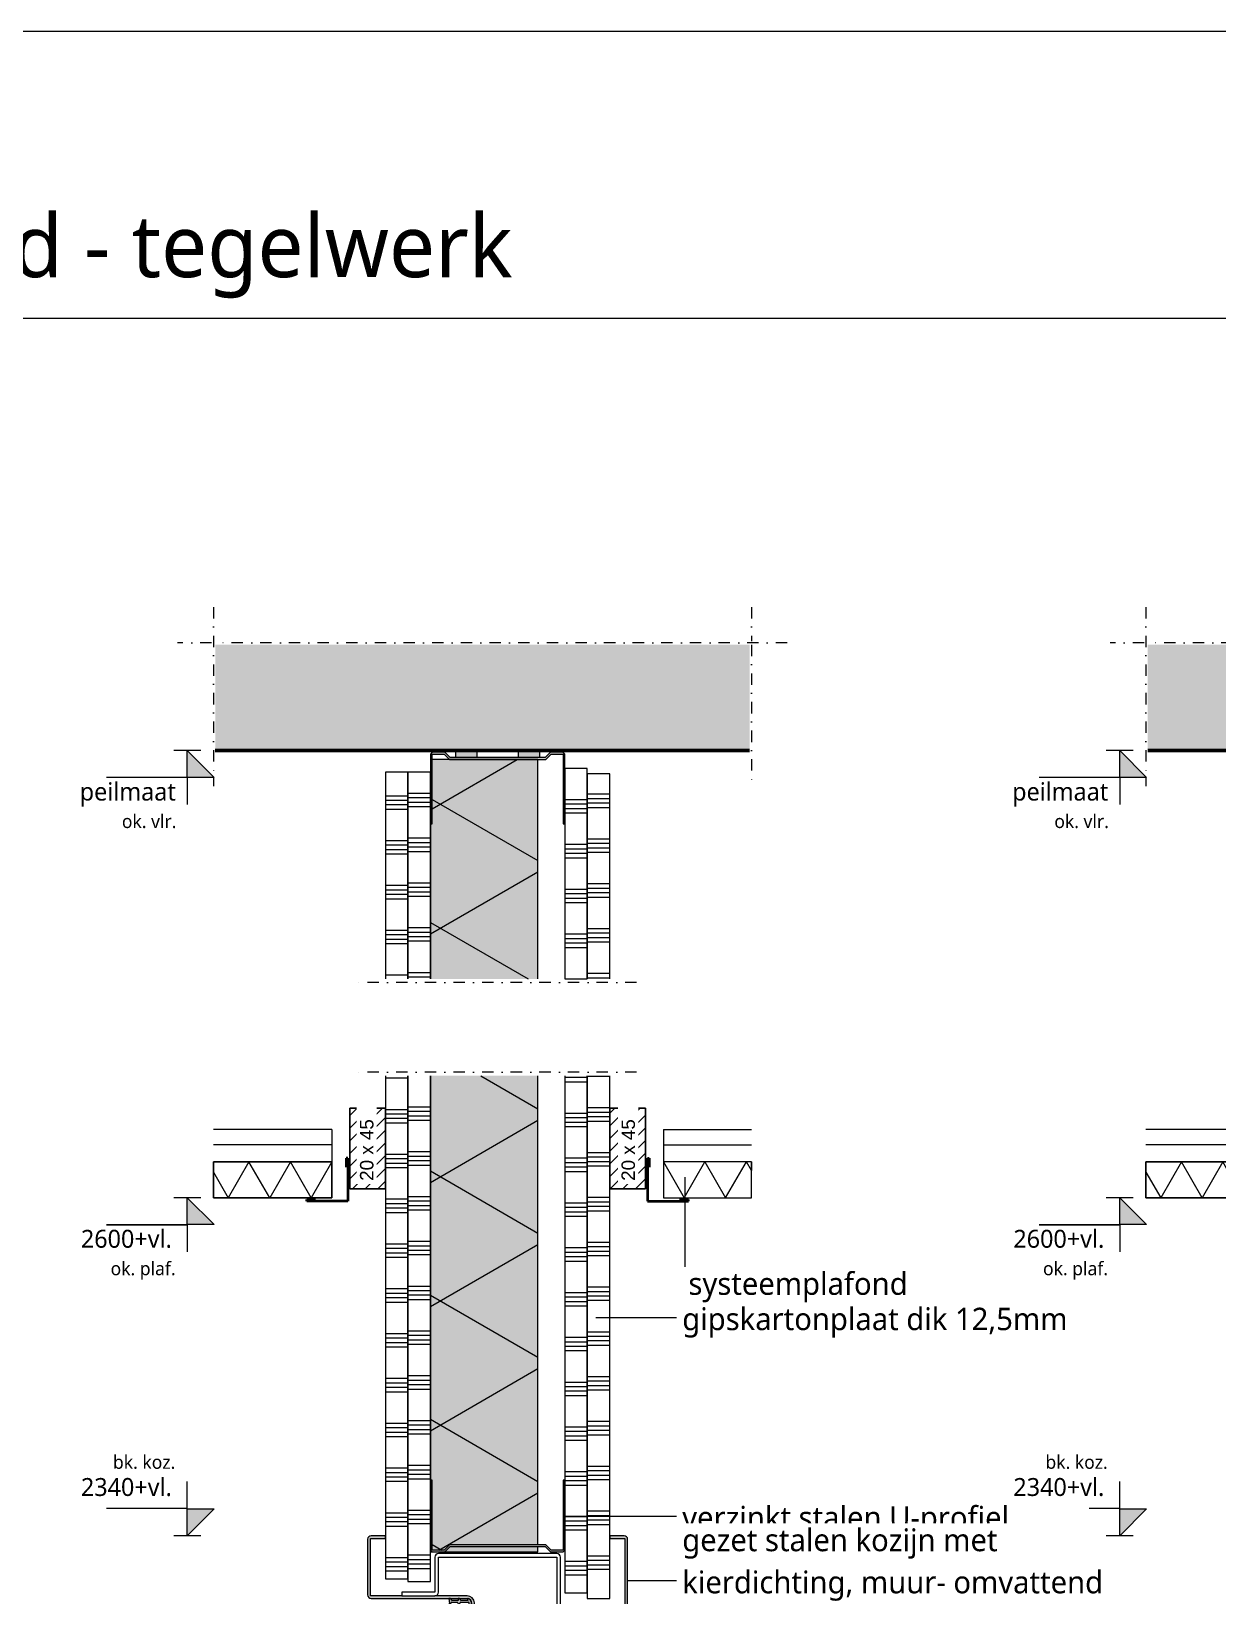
# Model space of a CAD drawing. Header units: millimetres. Extents: x -15087 to -10887, y 4459 to 7429.
# Drawn here: x -14087 to -13426, y 6556 to 7429 of the extents above; entities that cross this region are included whole.
import ezdxf

# ---------------------------------------------------------------- set-up
doc = ezdxf.new("R2010")
doc.units = ezdxf.units.MM
doc.linetypes.add('Dash dot', pattern=[15.875, 6.35, -4.7625, 0, -4.7625])
for name, color, linetype, lineweight in [('A-ANNO-IDEN', 131, 'Continuous', 18), ('A-ANNO-NOTE', 131, 'Continuous', 18), ('A-DETL', 90, 'Continuous', 13), ('A-DETL-GENF', 92, 'Continuous', 18), ('G-ANNO-TEXT', 231, 'Continuous', 13)]:
    doc.layers.add(name, color=color, linetype=linetype, lineweight=lineweight)
doc.styles.add('Arial', font='arial.ttf', dxfattribs={"height": 7.5})
doc.styles.add('Segoe UI', font='segoeui.ttf', dxfattribs={"height": 7.5})
doc.styles.add('Segoe UI_1', font='segoeui.ttf', dxfattribs={"height": 10})
doc.styles.add('Segoe UI_3', font='segoeui.ttf', dxfattribs={"height": 12.5})
doc.styles.add('Segoe UI_5', font='segoeui.ttf', dxfattribs={"height": 35})

# ---------------------------------------------------------------- blocks, each defined once
blk = doc.blocks.new('42 isolatie - Type 1-3760044-32_2 Binnenkozijnen - Staal')
at = {"layer": 'A-DETL-GENF'}
h = blk.add_hatch(color=256, dxfattribs=at)
h.paths.add_polyline_path([(442.24, 60.8), (439.24, 60.8), (439.24, 11.8), (442.24, 8.8), (442.24, 42.09)])
h.paths.add_polyline_path([(442.24, 1.8), (441.24, 0.8), (442.24, 0.8)])
h.paths.add_polyline_path([(441.24, 8.39), (438.24, 11.39), (438.24, 60.8), (176.65, 60.8), (176.65, 0.8), (402.24, 0.8), (402.24, 1.8), (441.24, 1.8)])
h.paths.add_polyline_path([(122.65, 0.8), (122.65, 60.8), (0.28, 60.8), (0.28, 1.8), (36.17, 1.8), (36.17, 0.8)])
at = {"layer": 'A-DETL-GENF', "lineweight": 13}
h = blk.add_hatch(dxfattribs=at)
h.set_pattern_fill('FP_5', color=256, style=0, pattern_type=2)
h.set_pattern_definition([(60, (0, 60.8), (-51.9615, 30), []), (120, (0, 60.8), (-51.9615, -30), [])])
h.paths.add_polyline_path([(442.24, 60.8), (439.24, 60.8), (439.24, 11.8), (442.24, 8.8), (442.24, 42.09)])
h.paths.add_polyline_path([(442.24, 1.8), (441.24, 0.8), (442.24, 0.8)])
h.paths.add_polyline_path([(441.24, 8.39), (438.24, 11.39), (438.24, 60.8), (176.65, 60.8), (176.65, 0.8), (402.24, 0.8), (402.24, 1.8), (441.24, 1.8)])
h.paths.add_polyline_path([(122.65, 0.8), (122.65, 60.8), (0.28, 60.8), (0.28, 1.8), (36.17, 1.8), (36.17, 0.8)])
at = {"layer": 'A-DETL-GENF'}
for p, q in [((122.65, 60.8), (0.28, 60.8)), ((0.28, 60.8), (0.28, 1.8)), ((122.65, 60.8), (0.28, 60.8)), ((0.28, 60.8), (0.28, 1.8)), ((438.24, 60.8), (176.65, 60.8)), ((438.24, 60.8), (176.65, 60.8)), ((442.24, 60.8), (439.24, 60.8)), ((442.24, 60.8), (439.24, 60.8)), ((442.24, 8.8), (442.24, 60.8)), ((442.24, 8.8), (442.24, 60.8)), ((0.28, 0.8), (7.24, 0.8)), ((0.28, 0.8), (7.24, 0.8)), ((7.24, 0.8), (36.17, 0.8)), ((36.17, 0.8), (122.65, 0.8)), ((176.65, 0.8), (402.24, 0.8)), ((402.24, 0.8), (441.24, 0.8)), ((441.24, 0.8), (442.24, 0.8)), ((442.24, 0.8), (442.24, 1.8)), ((442.24, 0.8), (442.24, 1.8))]:
    blk.add_line(p, q, dxfattribs=at)
blk = doc.blocks.new('40  gipsplaat - D12_5-2957641-32_2 Binnenkozijnen - Staal')
at = {"layer": 'A-DETL-GENF', "lineweight": 13}
h = blk.add_hatch(dxfattribs=at)
h.set_pattern_fill('FP_6', color=256, style=0, pattern_type=2)
h.set_pattern_definition([(90, (7007.42, 13789.68), (-25, 1e-15), []), (90, (7004.92, 13789.68), (-25, 1e-15), []), (90, (7002.42, 13789.68), (-25, 1e-15), []), (90, (6999.92, 13789.68), (-25, 1e-15), [])])
h.paths.add_polyline_path([(460, 12.5), (171.48, 12.5), (171.48, 0), (460, 0)])
h.paths.add_polyline_path([(117.48, 12.5), (0, 12.5), (0, 0), (117.48, 0)])
at = {"layer": 'A-DETL-GENF'}
for p, q in [((3.07, 12.5), (0, 12.5)), ((0, 12.5), (0, 0)), ((3.07, 12.5), (0, 12.5)), ((0, 12.5), (0, 0)), ((117.48, 12.5), (3.07, 12.5)), ((460, 12.5), (171.48, 12.5)), ((460, 0), (460, 12.5)), ((460, 0), (460, 12.5)), ((0, 0), (31, 0)), ((31, 0), (117.48, 0)), ((31, 0), (117.48, 0)), ((171.48, 0), (397.07, 0)), ((171.48, 0), (397.07, 0)), ((397.07, 0), (436.07, 0)), ((436.07, 0), (460, 0)), ((436.07, 0), (460, 0))]:
    blk.add_line(p, q, dxfattribs=at)
blk = doc.blocks.new('40  gipsplaat - D12_5-V3-32_2 Binnenkozijnen - Staal')
at = {"layer": 'A-DETL-GENF', "lineweight": 13}
h = blk.add_hatch(dxfattribs=at)
h.set_pattern_fill('FP_7', color=256, style=0, pattern_type=2)
h.set_pattern_definition([(90, (7004.347, 13777.18), (-25, 1e-15), []), (90, (7001.847, 13777.18), (-25, 1e-15), []), (90, (6999.347, 13777.18), (-25, 1e-15), []), (90, (6996.847, 13777.18), (-25, 1e-15), [])])
h.paths.add_polyline_path([(460, 12.5), (168.41, 12.5), (168.41, 0), (460, 0)])
h.paths.add_polyline_path([(114.41, 0), (114.41, 12.5), (0, 12.5), (0, 0)])
at = {"layer": 'A-DETL-GENF'}
for p, q in [((114.41, 12.5), (0, 12.5)), ((0, 12.5), (0, 0)), ((114.41, 12.5), (0, 12.5)), ((0, 12.5), (0, 0)), ((186.41, 12.5), (168.41, 12.5)), ((186.41, 12.5), (168.41, 12.5)), ((231.41, 12.5), (186.41, 12.5)), ((425, 12.5), (231.41, 12.5)), ((425, 12.5), (231.41, 12.5)), ((426.5, 12.5), (425, 12.5)), ((460, 12.5), (426.5, 12.5)), ((460, 12.5), (426.5, 12.5)), ((460, 0), (460, 12.5)), ((460, 0), (460, 12.5)), ((0, 0), (114.41, 0)), ((0, 0), (114.41, 0)), ((168.41, 0), (460, 0)), ((168.41, 0), (460, 0))]:
    blk.add_line(p, q, dxfattribs=at)
blk = doc.blocks.new('40  gipsplaat - D12_5-2957642-32_2 Binnenkozijnen - Staal')
at = {"layer": 'A-DETL-GENF', "lineweight": 13}
h = blk.add_hatch(dxfattribs=at)
h.set_pattern_fill('FP_8', color=256, style=0, pattern_type=2)
h.set_pattern_definition([(270, (-6553.87, -13864.68), (25, 1e-15), []), (270, (-6551.37, -13864.68), (25, 1e-15), []), (270, (-6548.87, -13864.68), (25, 1e-15), []), (270, (-6546.37, -13864.68), (25, 1e-15), [])])
h.paths.add_polyline_path([(0, 0), (282.07, 0), (282.07, 12.5), (0, 12.5)])
h.paths.add_polyline_path([(336.07, 12.5), (336.07, 0), (451.48, 0), (451.48, 12.5), (422.55, 12.5)])
at = {"layer": 'A-DETL-GENF'}
for p, q in [((1.44, 12.5), (0, 12.5)), ((0, 12.5), (0, 0)), ((1.44, 12.5), (0, 12.5)), ((0, 12.5), (0, 0)), ((282.07, 12.5), (1.44, 12.5)), ((451.48, 12.5), (336.07, 12.5)), ((451.48, 0), (451.48, 12.5)), ((451.48, 0), (451.48, 12.5)), ((0, 0), (17.48, 0)), ((0, 0), (17.48, 0)), ((17.48, 0), (56.48, 0)), ((56.48, 0), (282.07, 0)), ((56.48, 0), (282.07, 0)), ((336.07, 0), (422.55, 0)), ((336.07, 0), (422.55, 0)), ((422.55, 0), (451.48, 0))]:
    blk.add_line(p, q, dxfattribs=at)
blk = doc.blocks.new('40  gipsplaat - D12_5-2957643-32_2 Binnenkozijnen - Staal')
at = {"layer": 'A-DETL-GENF', "lineweight": 13}
h = blk.add_hatch(dxfattribs=at)
h.set_pattern_fill('FP_9', color=256, style=0, pattern_type=2)
h.set_pattern_definition([(270, (-6555.31, -13877.18), (25, 1e-15), []), (270, (-6552.81, -13877.18), (25, 1e-15), []), (270, (-6550.31, -13877.18), (25, 1e-15), []), (270, (-6547.81, -13877.18), (25, 1e-15), [])])
h.paths.add_polyline_path([(0, 0), (280.63, 0), (280.63, 12.5), (0, 12.5)])
h.paths.add_polyline_path([(334.63, 12.5), (334.63, 0), (450.04, 0), (450.04, 12.5)])
at = {"layer": 'A-DETL-GENF'}
for p, q in [((22.54, 12.5), (0, 12.5)), ((0, 12.5), (0, 0)), ((22.54, 12.5), (0, 12.5)), ((0, 12.5), (0, 0)), ((24.04, 12.5), (22.54, 12.5)), ((217.63, 12.5), (24.04, 12.5)), ((217.63, 12.5), (24.04, 12.5)), ((262.63, 12.5), (217.63, 12.5)), ((280.63, 12.5), (262.63, 12.5)), ((280.63, 12.5), (262.63, 12.5)), ((450.04, 12.5), (334.63, 12.5)), ((450.04, 12.5), (334.63, 12.5)), ((450.04, 0), (450.04, 12.5)), ((450.04, 0), (450.04, 12.5)), ((0, 0), (280.63, 0)), ((0, 0), (280.63, 0)), ((334.63, 0), (450.04, 0)), ((334.63, 0), (450.04, 0))]:
    blk.add_line(p, q, dxfattribs=at)
blk = doc.blocks.new('22 metalstud profiel - 75 mm hor-2069737-32_2 Binnenkozijnen - Staal')
at = {"layer": 'A-DETL-GENF'}
for points in [[(-36.5, -40), (-36.5, -1), (-29.91, -1), (-26.91, -4), (26.91, -4), (29.91, -1), (36.5, -1), (36.5, -40), (37.5, -40), (37.5, -1), (36.5, 0), (29.5, 0), (26.5, -3), (-26.5, -3), (-29.5, 0), (-36.5, 0), (-37.5, -1), (-37.5, -40)], [(-11.5, -3), (-11.5, 1), (-23.5, 1), (-23.5, -3)], [(23.5, -3), (23.5, 1), (11.5, 1), (11.5, -3)]]:
    blk.add_hatch(color=256, dxfattribs=at).paths.add_polyline_path(points)
for p, q in [((-36.5, 0), (-37.5, -1)), ((-29.5, 0), (-36.5, 0)), ((-26.5, -3), (-29.5, 0)), ((-23.5, 1), (-23.5, -3)), ((-11.5, -3), (-11.5, 1)), ((11.5, 1), (11.5, -3)), ((23.5, -3), (23.5, 1)), ((29.5, 0), (26.5, -3)), ((36.5, 0), (29.5, 0)), ((37.5, -1), (36.5, 0)), ((-37.5, -1), (-37.5, -40)), ((-36.5, -40), (-36.5, -1)), ((-36.5, -1), (-29.91, -1)), ((-29.91, -1), (-26.91, -4)), ((-26.91, -4), (26.91, -4)), ((26.5, -3), (-26.5, -3)), ((26.91, -4), (29.91, -1)), ((29.91, -1), (36.5, -1)), ((36.5, -1), (36.5, -40)), ((37.5, -40), (37.5, -1)), ((-37.5, -40), (-36.5, -40)), ((36.5, -40), (37.5, -40)), ((37.5, -40), (36.5, -40))]:
    blk.add_line(p, q, dxfattribs=at)
blk = doc.blocks.new('22 metalstud profiel - 75 mm hor-4394540-32_2 Binnenkozijnen - Staal')
at = {"layer": 'A-DETL-GENF'}
blk.add_hatch(color=256, dxfattribs=at).paths.add_polyline_path([(-29.5, 0), (-26.5, 3), (26.5, 3), (29.5, 0), (36.5, 0), (37.5, 1), (37.5, 40), (36.5, 40), (36.5, 1), (29.91, 1), (26.91, 4), (-26.91, 4), (-29.91, 1), (-36.5, 1), (-36.5, 40), (-37.5, 40), (-37.5, 1), (-36.5, 0)])
for p, q in [((-36.5, 40), (-37.5, 40)), ((-37.5, 40), (-37.5, 1)), ((-36.5, 1), (-36.5, 40)), ((36.5, 40), (36.5, 1)), ((37.5, 40), (36.5, 40)), ((37.5, 40), (36.5, 40)), ((37.5, 1), (37.5, 40)), ((-37.5, 1), (-36.5, 0)), ((-29.91, 1), (-36.5, 1)), ((-26.91, 4), (-29.91, 1)), ((-29.5, 0), (-26.5, 3)), ((26.91, 4), (-26.91, 4)), ((-26.5, 3), (26.5, 3)), ((26.5, 3), (29.5, 0)), ((29.91, 1), (26.91, 4)), ((36.5, 1), (29.91, 1)), ((36.5, 0), (37.5, 1)), ((-36.5, 0), (-29.5, 0)), ((29.5, 0), (36.5, 0))]:
    blk.add_line(p, q, dxfattribs=at)
blk = doc.blocks.new('23 vloerweergave - 23 DI vloerweergave s e-2127734-32_2 Binnenkozijnen - Staal')
at = {"layer": 'A-DETL-GENF', "linetype": 'Dash dot'}
blk.add_hatch(color=256, dxfattribs=at).paths.add_polyline_path([(149, 0), (149, 59), (-149, 59), (-149, 0)])
for p, q in [((-150, 80), (-150, -14.58)), ((150, 80), (150, 61)), ((-151, 60), (-170, 60)), ((170, 60), (-149, 60)), ((150, 59), (150, -20)), ((-150, -15), (-150, -20))]:
    blk.add_line(p, q, dxfattribs=at)
at = {"layer": 'A-DETL-GENF', "lineweight": 50}
blk.add_line((-149, 0), (149, 0), dxfattribs=at)
blk = doc.blocks.new('00 afbreeklijn 2 s l - breed 50-2324431-32_2 Binnenkozijnen - Staal')
at = {"layer": 'A-DETL-GENF', "linetype": 'Dash dot'}
for p, q in [((140, 50), (-15, 50)), ((140, 0), (-15, 0))]:
    blk.add_line(p, q, dxfattribs=at)
blk = doc.blocks.new('32 stalen kozijn kierdichting - 50x125 sp 15x48-V10-32_2 Binnenkozijnen - Staal')
at = {"layer": 'A-DETL-GENF', "lineweight": 13}
blk.add_hatch(color=256, dxfattribs=at).paths.add_polyline_path([(50, 70.5), (49.93, 71.02), (49.73, 71.5), (49.41, 71.91), (49, 72.23), (48.52, 72.43), (48, 72.5), (2, 72.5), (1.48, 72.43), (1, 72.23), (0.59, 71.91), (0.27, 71.5), (0.07, 71.02), (0, 70.5), (0, 62.5), (1.5, 62.5), (1.5, 71), (48.5, 71), (48.5, -23), (45.79, -23), (46.72, -17.71), (46.77, -16.71), (46.57, -15.73), (46.14, -14.83), (45.5, -14.07), (44.69, -13.49), (43.76, -13.12), (42.77, -13), (37.49, -13), (36.46, -13.14), (35.5, -13.54), (34.67, -14.17), (34.04, -15), (33.64, -15.96), (33.5, -17), (33.5, -71), (1.5, -71), (1.5, -62.5), (0, -62.5), (0, -70.5), (0.07, -71.02), (0.27, -71.5), (0.59, -71.91), (1, -72.23), (1.48, -72.43), (2, -72.5), (33.13, -72.48), (33.52, -72.43), (34, -72.23), (34.41, -71.91), (34.81, -71.32), (34.93, -71.02), (35, -70.5), (35.03, -16.82), (35.13, -16.26), (35.4, -15.68), (35.8, -15.19), (36.3, -14.82), (36.88, -14.59), (37.53, -14.5), (42.79, -14.5), (43.41, -14.58), (43.98, -14.8), (44.49, -15.17), (44.89, -15.64), (45.15, -16.2), (45.27, -16.88), (45.25, -17.43), (44.41, -22.15), (44.43, -22.85), (44.49, -23.14), (44.7, -23.59), (45.02, -23.97), (45.57, -24.31), (46.02, -24.45), (46.38, -24.5), (48.02, -24.5), (48.52, -24.43), (49, -24.23), (49.41, -23.91), (49.73, -23.5), (49.93, -23.02), (50, -22.5), (50, 3.79)])
h = blk.add_hatch(color=256, dxfattribs=at)
h.paths.add_polyline_path([(48.96, -24.93), (48.89, -24.5), (47.83, -24.5), (47.24, -24.68), (46.62, -24.72), (45.89, -24.55), (45.46, -24.35), (44.97, -23.96), (44.6, -23.47), (44.35, -22.9), (44.07, -16.81), (44.85, -17.07), (45.14, -16.95), (45.21, -16.8), (45.21, -16.72), (45.05, -16.46), (41.39, -15.03), (37.5, -14.59), (36.88, -14.67), (36.19, -14.98), (35.8, -15.27), (35.4, -15.75), (35.13, -16.31), (35.01, -16.92), (36.07, -16.57), (36.07, -20.44), (35.04, -21.23), (35.04, -22.03), (36.07, -22.05), (36.07, -25.42), (35, -26.23), (35, -27.23), (35.6, -26.96), (36.25, -26.85), (36.91, -26.91), (44.03, -28.5), (45.48, -28.5), (46.41, -28.2), (47.25, -27.72), (47.97, -27.06), (48.54, -26.26), (48.93, -25.37)])
h.paths.add_polyline_path([(47.51, -26.01), (47.46, -26.18), (46.91, -26.83), (46.21, -27.32), (45.41, -27.61), (44.56, -27.69), (37.43, -26.09), (37.2, -25.82), (37.12, -25.48), (37.14, -22.53), (37.27, -22.28), (37.49, -22.13), (37.77, -22.1), (43.24, -22.85), (43.42, -23.59), (43.76, -24.27), (44.25, -24.85), (44.87, -25.3), (45.57, -25.59), (46.33, -25.71), (47.27, -25.65), (47.42, -25.75), (47.51, -25.91)])
h.paths.add_polyline_path([(43.25, -21.26), (43.2, -21.5), (43.04, -21.68), (42.81, -21.77), (42.69, -21.77), (37.47, -21.04), (37.26, -20.88), (37.14, -20.65), (37.12, -20.52), (37.14, -16.18), (37.27, -15.96), (37.49, -15.83), (37.62, -15.81), (40.1, -15.91), (42.71, -16.49), (42.98, -16.75), (43.09, -17.11)])
at = {"layer": 'A-DETL-GENF'}
for p, q in [((0, 70.5), (0, 62.5)), ((1.5, 62.5), (1.5, 71)), ((1.5, 71), (48.5, 71)), ((48, 72.5), (2, 72.5)), ((48.5, 71), (48.5, 52.5)), ((50, -22.5), (50, 70.5)), ((0, 62.5), (1.5, 62.5)), ((48.5, 35), (48.5, -23)), ((33.5, -17), (33.5, -35)), ((35, -21.23), (35, -17.03)), ((42.77, -13), (37.5, -13)), ((37.53, -14.5), (42.79, -14.5)), ((45.25, -17.43), (44.41, -22.15)), ((35, -26.23), (35, -22.03)), ((45.79, -23), (46.72, -17.71)), ((48.5, -23), (45.79, -23)), ((46.38, -24.5), (47.83, -24.5)), ((35, -70.5), (35, -27.23)), ((44.03, -28.5), (45.48, -28.5)), ((33.5, -53.48), (33.5, -71)), ((1.5, -62.5), (0, -62.5)), ((0, -62.5), (0, -70.5)), ((1.5, -71), (1.5, -62.5)), ((33.5, -71), (1.5, -71)), ((2, -72.5), (33, -72.5))]:
    blk.add_line(p, q, dxfattribs=at)
at = {"layer": 'A-DETL-GENF', "lineweight": 13}
for p, q in [((48.5, 52.5), (46.5, 52.5)), ((46.5, 52.5), (46.5, 35)), ((48.5, 35), (48.5, 52.5)), ((46.5, 35), (12, 35)), ((10, 33), (10, -33)), ((12.03, -33), (12.03, 33)), ((12.03, 33), (46.5, 33)), ((35.01, -16.92), (36.07, -16.57)), ((36.07, -16.57), (36.07, -20.44)), ((37.12, -20.52), (37.12, -16.31)), ((43.09, -17.11), (43.25, -21.26)), ((44.35, -22.9), (44.07, -16.81)), ((44.07, -16.81), (44.85, -17.07)), ((36.07, -25.42), (35, -26.23)), ((36.07, -20.44), (35.04, -21.23)), ((35.04, -21.23), (35.04, -22.03)), ((35.04, -22.03), (36.07, -22.05)), ((36.07, -22.05), (36.07, -25.42)), ((37.12, -25.48), (37.12, -22.66)), ((44.56, -27.69), (37.58, -26.17)), ((42.69, -21.77), (37.6, -21.07)), ((37.77, -22.1), (43.24, -22.85)), ((48.89, -24.5), (47.83, -24.5)), ((31.5, -33), (12.03, -33)), ((35, -26.23), (35, -27.23)), ((36.91, -26.91), (44.03, -28.5)), ((12, -35), (31.5, -35)), ((31.5, -35), (31.5, -53.48)), ((33.5, -53.48), (33.5, -35)), ((31.5, -53.48), (33.5, -53.48))]:
    blk.add_line(p, q, dxfattribs=at)
at = {"layer": 'A-DETL-GENF'}
for centre, radius, start, end in [((2, 70.5), 2, 90, 180), ((48, 70.5), 2, 360, 90), ((37.5, -17), 4, 90, 180), ((37.53, -17.03), 2.53, 177.44164, 180), ((37.53, -17.12), 2.53, 90.7459, 175.47521), ((37.53, -17.03), 2.53, 90, 165), ((42.77, -17.01), 4.01, 350, 90), ((42.79, -17), 2.5, 350, 90), ((46.38, -22.5), 2, 170, 198.57143), ((46.38, -22.5), 2, 227.14286, 270), ((48, -22.5), 2, 270, 360), ((2, -70.5), 2, 180, 270), ((33, -70.5), 2, 270, 0)]:
    blk.add_arc(centre, radius, start, end, dxfattribs=at)
at = {"layer": 'A-DETL-GENF', "lineweight": 13}
for centre, radius, start, end in [((12, 33), 2, 90, 180), ((46.5, 35), 2, 270, 360), ((37.62, -16.31), 0.5, 90.13868, 180), ((37.7, -29.84), 15.27, 61.21745, 90.7459), ((38.25, -31.05), 15.26, 73.67048, 92.37246), ((42.33, -17.14), 0.763, 2.23949, 73.67048), ((44.89, -16.74), 0.329, 263.93702, 60.45347), ((37.68, -20.52), 0.559, 180, 262.06047), ((37.69, -22.66), 0.569, 82.18503, 180), ((37.87, -25.48), 0.75, 180, 247.12319), ((42.76, -21.28), 0.49, 261.3413, 2.23949), ((46.44, -22.49), 3.21, 186.43337, 281.65663), ((46.79, -22.19), 2.53, 196.2464, 294.40165), ((44.7, -24.42), 3.28, 267.50726, 327.38116), ((44.56, -24.03), 4.57, 281.58473, 342.92959), ((47.16, -25.99), 0.356, 327.38116, 101.65663), ((47.28, -25), 1.69, 347.30521, 17.18047), ((12, -33), 2, 180, 270), ((31.5, -35), 2, 360, 90), ((36.35, -29.48), 2.63, 77.76858, 120.96171)]:
    blk.add_arc(centre, radius, start, end, dxfattribs=at)
blk = doc.blocks.new('45 verlaagd plafond - minerale wol-2844535-32_2 Binnenkozijnen - Staal')
at = {"layer": 'A-DETL-GENF', "lineweight": 13}
h = blk.add_hatch(dxfattribs=at)
h.set_pattern_fill('FP_22', color=256, style=0, pattern_type=2)
h.set_pattern_definition([(45, (13764.68, -6777.94), (-3.5355339, 3.5355339), [])])
h.paths.add_polyline_path([(20, 5), (20, 50), (0, 50), (0, 5)])
at = {"layer": 'A-DETL-GENF', "lineweight": 25}
for p, q in [((20, 50), (0, 50)), ((0, 50), (0, 5)), ((20, 5), (20, 50)), ((0, 5), (20, 5))]:
    blk.add_line(p, q, dxfattribs=at)
at = {"layer": 'A-DETL-GENF', "lineweight": 13}
for p, q in [((30, 38), (79, 38)), ((30, 38), (30, 20)), ((30, 29.48), (79, 29.48)), ((30, 20), (30, 0)), ((79, 20), (30, 20)), ((30, 20), (41.55, 0)), ((41.55, 0), (53.09, 20)), ((53.09, 20), (64.64, 0)), ((64.64, 0), (76.19, 20)), ((79, 20), (76.19, 20)), ((79, 15.13), (76.19, 20)), ((79, 0), (79, 20)), ((79, 20), (79, 15.13)), ((30, 0), (79, 0))]:
    blk.add_line(p, q, dxfattribs=at)
at = {"layer": 'A-DETL-GENF', "lineweight": 35}
for p, q in [((21, 22), (21, -2)), ((21, 22), (21.99, 22)), ((21.99, 22), (21.99, 17)), ((21, -2), (44, -2)), ((44, -1.01), (39, -1.01)), ((44, -2), (44, -1.01))]:
    blk.add_line(p, q, dxfattribs=at)
at = {"layer": 'A-DETL-GENF'}
for p, q in [((79, 20), (30, 20)), ((30, 20), (30, 0)), ((79, 0), (79, 20)), ((30, 0), (79, 0))]:
    blk.add_line(p, q, dxfattribs=at)
blk = doc.blocks.new('45 verlaagd plafond - minerale wol-2844574-32_2 Binnenkozijnen - Staal')
at = {"layer": 'A-DETL-GENF', "lineweight": 13}
h = blk.add_hatch(dxfattribs=at)
h.set_pattern_fill('FP_23', color=256, style=0, pattern_type=2)
h.set_pattern_definition([(225, (-13889.68, 6777.94), (3.5355339, -3.5355339), [])])
h.paths.add_polyline_path([(20, -5), (0, -5), (0, -50), (20, -50)])
at = {"layer": 'A-DETL-GENF', "lineweight": 35}
for p, q in [((21, -22), (21, 2)), ((21, 2), (44, 2)), ((44, 1.01), (39, 1.01)), ((44, 2), (44, 1.01)), ((21.99, -22), (21.99, -17)), ((21, -22), (21.99, -22))]:
    blk.add_line(p, q, dxfattribs=at)
at = {"layer": 'A-DETL-GENF'}
for p, q in [((96, 0), (30, 0)), ((96, -20), (96, 0)), ((30, 0), (30, -20)), ((30, -20), (96, -20))]:
    blk.add_line(p, q, dxfattribs=at)
at = {"layer": 'A-DETL-GENF', "lineweight": 13}
for p, q in [((30, 0), (96, 0)), ((30, -20), (41.55, 0)), ((41.55, 0), (53.09, -20)), ((53.09, -20), (64.64, 0)), ((64.64, 0), (76.19, -20)), ((76.19, -20), (87.74, 0)), ((96, 0), (87.74, 0)), ((96, -14.32), (87.74, 0)), ((96, 0), (96, -20)), ((96, 0), (96, -14.32)), ((30, -20), (30, 0)), ((30, -38), (30, -20)), ((96, -20), (30, -20)), ((30, -29.48), (96, -29.48)), ((30, -38), (96, -38))]:
    blk.add_line(p, q, dxfattribs=at)
at = {"layer": 'A-DETL-GENF', "lineweight": 25}
for p, q in [((20, -5), (0, -5)), ((0, -5), (0, -50)), ((20, -50), (20, -5)), ((0, -50), (20, -50))]:
    blk.add_line(p, q, dxfattribs=at)
blk = doc.blocks.new('45 verlaagd plafond - minerale wol-V13-32_2 Binnenkozijnen - Staal')
at = {"layer": 'A-DETL-GENF', "lineweight": 13}
h = blk.add_hatch(dxfattribs=at)
h.set_pattern_fill('FP_26', color=256, style=0, pattern_type=2)
h.set_pattern_definition([(225, (-13369.68, 6777.94), (3.5355339, -3.5355339), [])])
h.paths.add_polyline_path([(3.02, -5), (0, -5), (0, -50), (20, -50), (20, -5)])
at = {"layer": 'A-DETL-GENF', "lineweight": 35}
for p, q in [((21, -22), (21, 2)), ((21, 2), (44, 2)), ((44, 1.01), (39, 1.01)), ((44, 2), (44, 1.01)), ((21.99, -22), (21.99, -17)), ((21, -22), (21.99, -22))]:
    blk.add_line(p, q, dxfattribs=at)
at = {"layer": 'A-DETL-GENF'}
for p, q in [((96, 0), (30, 0)), ((96, -20), (96, 0)), ((30, 0), (30, -20)), ((30, -20), (96, -20))]:
    blk.add_line(p, q, dxfattribs=at)
at = {"layer": 'A-DETL-GENF', "lineweight": 13}
for p, q in [((30, 0), (96, 0)), ((30, -20), (41.55, 0)), ((41.55, 0), (53.09, -20)), ((53.09, -20), (64.64, 0)), ((64.64, 0), (76.19, -20)), ((76.19, -20), (87.74, 0)), ((96, 0), (87.74, 0)), ((96, -14.32), (87.74, 0)), ((96, 0), (96, -20)), ((96, 0), (96, -14.32)), ((30, -20), (30, 0)), ((30, -38), (30, -20)), ((96, -20), (30, -20)), ((30, -29.48), (96, -29.48)), ((30, -38), (96, -38))]:
    blk.add_line(p, q, dxfattribs=at)
at = {"layer": 'A-DETL-GENF', "lineweight": 25}
for p, q in [((20, -5), (0, -5)), ((0, -5), (0, -50)), ((20, -50), (20, -5)), ((0, -50), (20, -50))]:
    blk.add_line(p, q, dxfattribs=at)

msp = doc.modelspace()

# ---------------------------------------------------------------- hatches: boundary and pattern name
at = {"layer": 'A-ANNO-NOTE'}
for points in [[(-13985.26, 7012.42), (-14000.26, 7027.42), (-14000.26, 7012.42)], [(-13465.26, 7012.42), (-13480.26, 7027.42), (-13480.26, 7012.42)], [(-13985.26, 6762.94), (-14000.26, 6777.94), (-14000.26, 6762.94)], [(-13465.26, 6762.94), (-13480.26, 6777.94), (-13480.26, 6762.94)], [(-14000.26, 6589.35), (-13985.26, 6604.35), (-14000.26, 6604.35)], [(-13480.26, 6589.35), (-13465.26, 6604.35), (-13480.26, 6604.35)]]:
    msp.add_hatch(color=256, dxfattribs=at).paths.add_polyline_path(points)

# ---------------------------------------------------------------- linework, layer by layer
at = {"layer": 'A-ANNO-IDEN'}
for p, q in [((-13722.71, 6789.29), (-13722.71, 6730.83)), ((-13772.45, 6711.14), (-13726.18, 6711.14)), ((-13789.68, 6600.35), (-13726.18, 6600.35)), ((-13754.68, 6564.35), (-13726.18, 6564.32))]:
    msp.add_line(p, q, dxfattribs=at)
at = {"layer": 'A-ANNO-NOTE'}
for p, q in [((-13992.76, 7027.42), (-14007.76, 7027.42)), ((-13472.76, 7027.42), (-13487.76, 7027.42)), ((-13992.76, 6777.94), (-14007.76, 6777.94)), ((-13472.76, 6777.94), (-13487.76, 6777.94)), ((-14000.26, 6604.45), (-14045.26, 6604.45)), ((-14000.26, 6604.35), (-13985.26, 6604.35)), ((-14000.26, 6589.35), (-14000.26, 6604.35)), ((-13985.26, 6604.35), (-14000.26, 6589.35)), ((-13480.26, 6604.45), (-13525.26, 6604.45)), ((-13480.26, 6604.35), (-13465.26, 6604.35)), ((-13480.26, 6589.35), (-13480.26, 6604.35)), ((-13465.26, 6604.35), (-13480.26, 6589.35)), ((-13992.76, 6589.35), (-14007.76, 6589.35)), ((-13472.76, 6589.35), (-13487.76, 6589.35))]:
    msp.add_line(p, q, dxfattribs=at)
at = {"layer": 'A-DETL', "lineweight": 18}
for p, q in [((-15087.1, 7428.63), (-10887.1, 7428.63)), ((-15037.1, 7268.63), (-13037.1, 7268.63))]:
    msp.add_line(p, q, dxfattribs=at)

# ---------------------------------------------------------------- block references
at = {"layer": 'A-DETL-GENF', "linetype": 'Dash dot'}
for name, p in [('23 vloerweergave - 23 DI vloerweergave s e-2127734-32_2 Binnenkozijnen - Staal', (-13835.68, 7027.42)), ('23 vloerweergave - 23 DI vloerweergave s e-2127734-32_2 Binnenkozijnen - Staal', (-13315.68, 7027.42)), ('00 afbreeklijn 2 s l - breed 50-2324431-32_2 Binnenkozijnen - Staal', (-13889.68, 6847.94))]:
    msp.add_blockref(name, p, dxfattribs=at)
at = {"layer": 'A-DETL-GENF'}
for name, p in [('22 metalstud profiel - 75 mm hor-2069737-32_2 Binnenkozijnen - Staal', (-13827.18, 7026.42)), ('22 metalstud profiel - 75 mm hor-4394540-32_2 Binnenkozijnen - Staal', (-13827.18, 6580.35))]:
    msp.add_blockref(name, p, dxfattribs=at)
for name, p, rotation in [('42 isolatie - Type 1-3760044-32_2 Binnenkozijnen - Staal', (-13865.48, 7022.59), 269.9999999999998), ('40  gipsplaat - D12_5-2957641-32_2 Binnenkozijnen - Staal', (-13789.68, 7017.42), 269.9999999999994), ('40  gipsplaat - D12_5-2957643-32_2 Binnenkozijnen - Staal', (-13877.18, 6565.31), 89.99999999999952), ('40  gipsplaat - D12_5-2957642-32_2 Binnenkozijnen - Staal', (-13864.68, 6563.87), 89.99999999999945), ('40  gipsplaat - D12_5-V3-32_2 Binnenkozijnen - Staal', (-13777.18, 7014.35), 269.9999999999994)]:
    msp.add_blockref(name, p, dxfattribs=dict(at, rotation=rotation))
at = {"layer": 'A-DETL-GENF', "lineweight": 35, "rotation": 180}
for name, p in [('45 verlaagd plafond - minerale wol-2844574-32_2 Binnenkozijnen - Staal', (-13889.68, 6777.94)), ('45 verlaagd plafond - minerale wol-V13-32_2 Binnenkozijnen - Staal', (-13369.68, 6777.94))]:
    msp.add_blockref(name, p, dxfattribs=at)
at = {"layer": 'A-DETL-GENF', "lineweight": 35}
msp.add_blockref('45 verlaagd plafond - minerale wol-2844535-32_2 Binnenkozijnen - Staal', (-13764.68, 6777.94), dxfattribs=at)
at = {"layer": 'A-DETL-GENF', "lineweight": 13, "rotation": 269.9999999999995}
msp.add_blockref('32 stalen kozijn kierdichting - 50x125 sp 15x48-V10-32_2 Binnenkozijnen - Staal', (-13827.18, 6589.35), dxfattribs=at)

# ---------------------------------------------------------------- texts
at = {"layer": 'A-ANNO-NOTE', "lineweight": 13, "char_height": 7.5, "attachment_point": 1, "style": 'Segoe UI', "bg_fill": 3, "box_fill_scale": 1.25, "bg_fill_color": 9, "bg_fill_true_color": 13158600, "bg_fill_transparency": 0}
for s, insert, width in [('ok. vlr.', (-14036.74, 6991.64), 36.8776), ('ok. vlr.', (-13516.74, 6991.64), 36.8776), ('ok. plaf.', (-14043.04, 6742.16), 44.4937), ('ok. plaf.', (-13523.04, 6742.16), 44.4937), ('bk. koz.', (-14041.69, 6634.18), 42.8903), ('bk. koz.', (-13521.69, 6634.18), 42.8903)]:
    msp.add_mtext(s, dxfattribs=dict(at, insert=insert, width=width))
at = {"layer": 'G-ANNO-TEXT', "color": 7, "insert": (-14752.4, 7326.45), "char_height": 35, "width": 1178.8815, "attachment_point": 1, "style": 'Segoe UI_5'}
msp.add_mtext('plaatstalen kozijnen - metalstud - tegelwerk', dxfattribs=at)

# ---------------------------------------------------------------- next in the draw order: texts
at = {"layer": 'A-ANNO-IDEN', "lineweight": 13, "insert": (-13724.24, 6716.53), "char_height": 12.5, "width": 261.751, "attachment_point": 1, "style": 'Segoe UI_3', "bg_fill": 3, "box_fill_scale": 1.25, "bg_fill_color": 9, "bg_fill_true_color": 13158600, "bg_fill_transparency": 0}
msp.add_mtext('gipskartonplaat dik 12,5mm', dxfattribs=at)
at = {"layer": 'A-ANNO-NOTE', "lineweight": 13, "char_height": 10, "attachment_point": 1, "style": 'Segoe UI_1', "bg_fill": 3, "box_fill_scale": 1.25, "bg_fill_color": 9, "bg_fill_true_color": 13158600, "bg_fill_transparency": 0}
for s, insert, width in [('peilmaat', (-14060.24, 7009.47), 65.3375), ('peilmaat', (-13540.24, 7009.47), 65.3375), ('2600+vl.', (-14059.59, 6760), 64.5358), ('2600+vl.', (-13539.59, 6760), 64.5358), ('2340+vl.', (-14059.59, 6621.53), 64.5358), ('2340+vl.', (-13539.59, 6621.53), 64.5358)]:
    msp.add_mtext(s, dxfattribs=dict(at, insert=insert, width=width))
at = {"layer": 'A-ANNO-NOTE', "lineweight": 13, "char_height": 7.5, "width": 41.6877, "attachment_point": 1, "rotation": 90, "style": 'Arial', "bg_fill": 3, "box_fill_scale": 1.25, "bg_fill_color": 9, "bg_fill_true_color": 13158600, "bg_fill_transparency": 0}
for insert in [(-13903.96, 6787.35), (-13758.11, 6787.35)]:
    msp.add_mtext('20 x 45', dxfattribs=dict(at, insert=insert))

# ---------------------------------------------------------------- next in the draw order: linework, layer by layer
at = {"layer": 'A-ANNO-NOTE'}
for p, q in [((-14000.26, 7027.42), (-13985.26, 7012.42)), ((-14000.26, 7012.42), (-14000.26, 7027.42)), ((-13480.26, 7027.42), (-13465.26, 7012.42)), ((-13480.26, 7012.42), (-13480.26, 7027.42)), ((-14000.26, 7012.32), (-14045.26, 7012.32)), ((-14000.26, 7012.42), (-14000.26, 6997.22)), ((-13985.26, 7012.42), (-14000.26, 7012.42)), ((-13480.26, 7012.32), (-13525.26, 7012.32)), ((-13480.26, 7012.42), (-13480.26, 6997.22)), ((-13465.26, 7012.42), (-13480.26, 7012.42)), ((-14000.26, 6777.94), (-13985.26, 6762.94)), ((-14000.26, 6762.94), (-14000.26, 6777.94)), ((-13480.26, 6777.94), (-13465.26, 6762.94)), ((-13480.26, 6762.94), (-13480.26, 6777.94)), ((-14000.26, 6762.84), (-14045.26, 6762.84)), ((-14000.26, 6762.94), (-14000.26, 6747.74)), ((-13985.26, 6762.94), (-14000.26, 6762.94)), ((-13480.26, 6762.84), (-13525.26, 6762.84)), ((-13480.26, 6762.94), (-13480.26, 6747.74)), ((-13465.26, 6762.94), (-13480.26, 6762.94)), ((-14000.26, 6604.35), (-14000.26, 6619.55)), ((-13480.26, 6604.35), (-13480.26, 6619.55))]:
    msp.add_line(p, q, dxfattribs=at)

# ---------------------------------------------------------------- next in the draw order: texts
at = {"layer": 'A-ANNO-IDEN', "lineweight": 13, "char_height": 12.5, "attachment_point": 1, "style": 'Segoe UI_3', "bg_fill": 3, "box_fill_scale": 1.25, "bg_fill_color": 9, "bg_fill_true_color": 13158600, "bg_fill_transparency": 0}
for s, insert, width in [('systeemplafond', (-13720.77, 6736.23), 148.3122), ('verzinkt stalen U-profiel', (-13724.24, 6605.75), 223.6708)]:
    msp.add_mtext(s, dxfattribs=dict(at, insert=insert, width=width))

# ---------------------------------------------------------------- next in the draw order: texts
at = {"layer": 'A-ANNO-IDEN', "lineweight": 13, "insert": (-13724.24, 6593.2), "char_height": 12.5, "width": 216.8565, "attachment_point": 1, "style": 'Segoe UI_3', "bg_fill": 3, "box_fill_scale": 1.25, "bg_fill_color": 9, "bg_fill_true_color": 13158600, "bg_fill_transparency": 0}
msp.add_mtext('gezet stalen kozijn met', dxfattribs=at)

# ---------------------------------------------------------------- next in the draw order: texts
at = {"layer": 'A-ANNO-IDEN', "lineweight": 13, "insert": (-13724.24, 6569.71), "char_height": 12.5, "width": 286.6033, "attachment_point": 1, "style": 'Segoe UI_3', "bg_fill": 3, "box_fill_scale": 1.25, "bg_fill_color": 9, "bg_fill_true_color": 13158600, "bg_fill_transparency": 0}
msp.add_mtext('kierdichting, muur- omvattend', dxfattribs=at)

doc.saveas('drawing.dxf')
